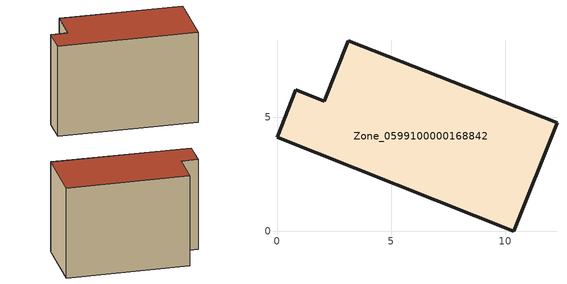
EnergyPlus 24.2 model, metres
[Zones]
Zone_0599100000168842
 floor ground (C_G): 10.37,0 0,4.11 0.83,6.19 2.07,5.69 3.13,8.34 12.26,4.74 z0.5
 wall outside (C_F): 10.37,0 12.26,4.74 3.13,8.34 2.07,5.69 0.83,6.19 0,4.11 10.37,0 z0.5:8.1
 roof outside (C_R): 0,4.11 10.37,0 12.26,4.74 3.13,8.34 2.07,5.69 0.83,6.19 z8.1
[BUILDING]
Pand.0599100000168842: North Axis=0; Terrain=City; Loads Convergence Tolerance Value=0.04; Temperature Convergence Tolerance Value=0.4; Solar Distribution=FullExterior; Maximum Number of Warmup Days=25; Minimum Number of Warmup Days=1
[Site:Location]
Rotterdam.The.Hague.AP_ZH_NLD Design_Conditions: Latitude=51.96; Longitude=4.45; Time Zone=1; Elevation=-4.5
[SITE:GROUNDTEMPERATURE:BUILDINGSURFACE]
18, 18, 18, 18, 18, 18, 18, 18, 18, 18, 18, 18
[MATERIAL] Thermal Absorptance=0.9; Solar Absorptance=0.7; Visible Absorptance=0.7
Name | Roughness | Thickness | Conductivity | Density | Specific Heat
G.TI.1975-1991 | MediumSmooth | 0.15 | 0.288461 | 540 | 1210
F.TI.1975-1991 | Rough | 0.3 | 0.230769 | 1920 | 840
R.TI.1975-1991 | MediumRough | 0.2 | 0.153846 | 1500 | 1000
[CONSTRUCTION]
C_G: G.TI.1975-1991
C_F: F.TI.1975-1991
C_R: R.TI.1975-1991
[ZONE]
Zone_0599100000168842: Type=1; Multiplier=1; Ceiling Height=Autocalculate; Volume=Autocalculate; Floor Area=autocalculate; Part of Total Floor Area=Yes
[ZONEINFILTRATION:DESIGNFLOWRATE]
Infil_Zone_0599100000168842: Zone or ZoneList or Space or SpaceList=Zone_0599100000168842; Schedule=AlwaysOn; Design Flow Rate Calculation Method=Flow/Area; Flow Rate per Floor Area=0.003; Constant Term Coefficient=1; Temperature Term Coefficient=0; Velocity Term Coefficient=0; Velocity Squared Term Coefficient=0
[HVACTEMPLATE:ZONE:IDEALLOADSAIRSYSTEM]
Zone_0599100000168842: Maximum Heating Supply Air Temperature=50; Minimum Cooling Supply Air Temperature=13; Maximum Heating Supply Air Humidity Ratio=0.0156; Minimum Cooling Supply Air Humidity Ratio=0.0077; Heating Limit=NoLimit; Cooling Limit=NoLimit; Dehumidification Control Type=ConstantSensibleHeatRatio; Cooling Sensible Heat Ratio=0.7; Dehumidification Setpoint=60; Humidification Control Type=None; Humidification Setpoint=30; Outdoor Air Method=None; Outdoor Air Flow Rate per Person=0.00944; Outdoor Air Flow Rate per Zone Floor Area=0; Outdoor Air Flow Rate per Zone=0; Demand Controlled Ventilation Type=None; Outdoor Air Economizer Type=NoEconomizer; Heat Recovery Type=None; Sensible Heat Recovery Effectiveness=0.7; Latent Heat Recovery Effectiveness=0.65
[ZONECONTROL:THERMOSTAT]
ThermostatControl_Zone_0599100000168842: Zone or ZoneList=Zone_0599100000168842; Control Type Schedule=DualSetpointControlType; Control 1=Thermostat_Zone_0599100000168842; Temperature Difference Between Cutout And Setpoint=0
[THERMOSTATSETPOINT:DUALSETPOINT]
Thermostat_Zone_0599100000168842: Heating Setpoint Temperature Schedule=HeatingSetpoint_Zone_0599100000168842; Cooling Setpoint Temperature Schedule=CoolingSetpoint_Zone_0599100000168842
[SCHEDULE:COMPACT]
HeatingSetpoint_Zone_0599100000168842: Through: 12/31, For: AllDays, Until: 24:00, 21
CoolingSetpoint_Zone_0599100000168842: Through: 12/31, For: AllDays, Until: 24:00, 24
DualSetpointControlType: Through: 12/31, For: AllDays, Until: 24:00, 4
AlwaysOn: Through: 12/31, For: AllDays, Until: 24:00, 1
